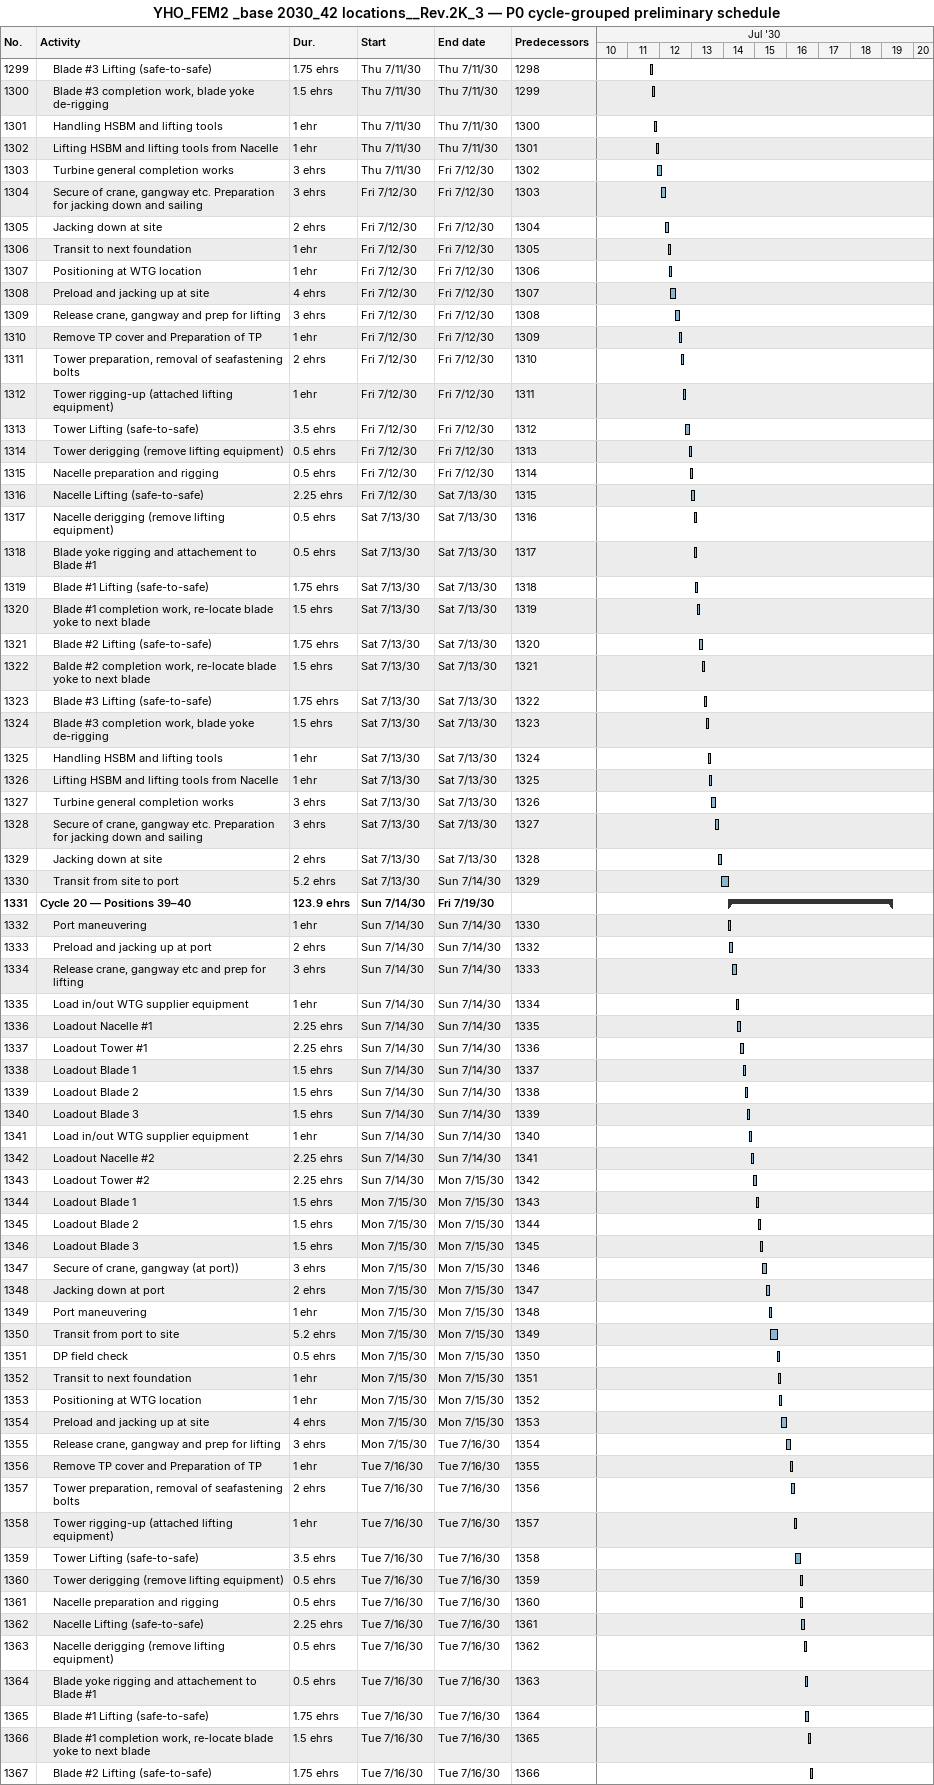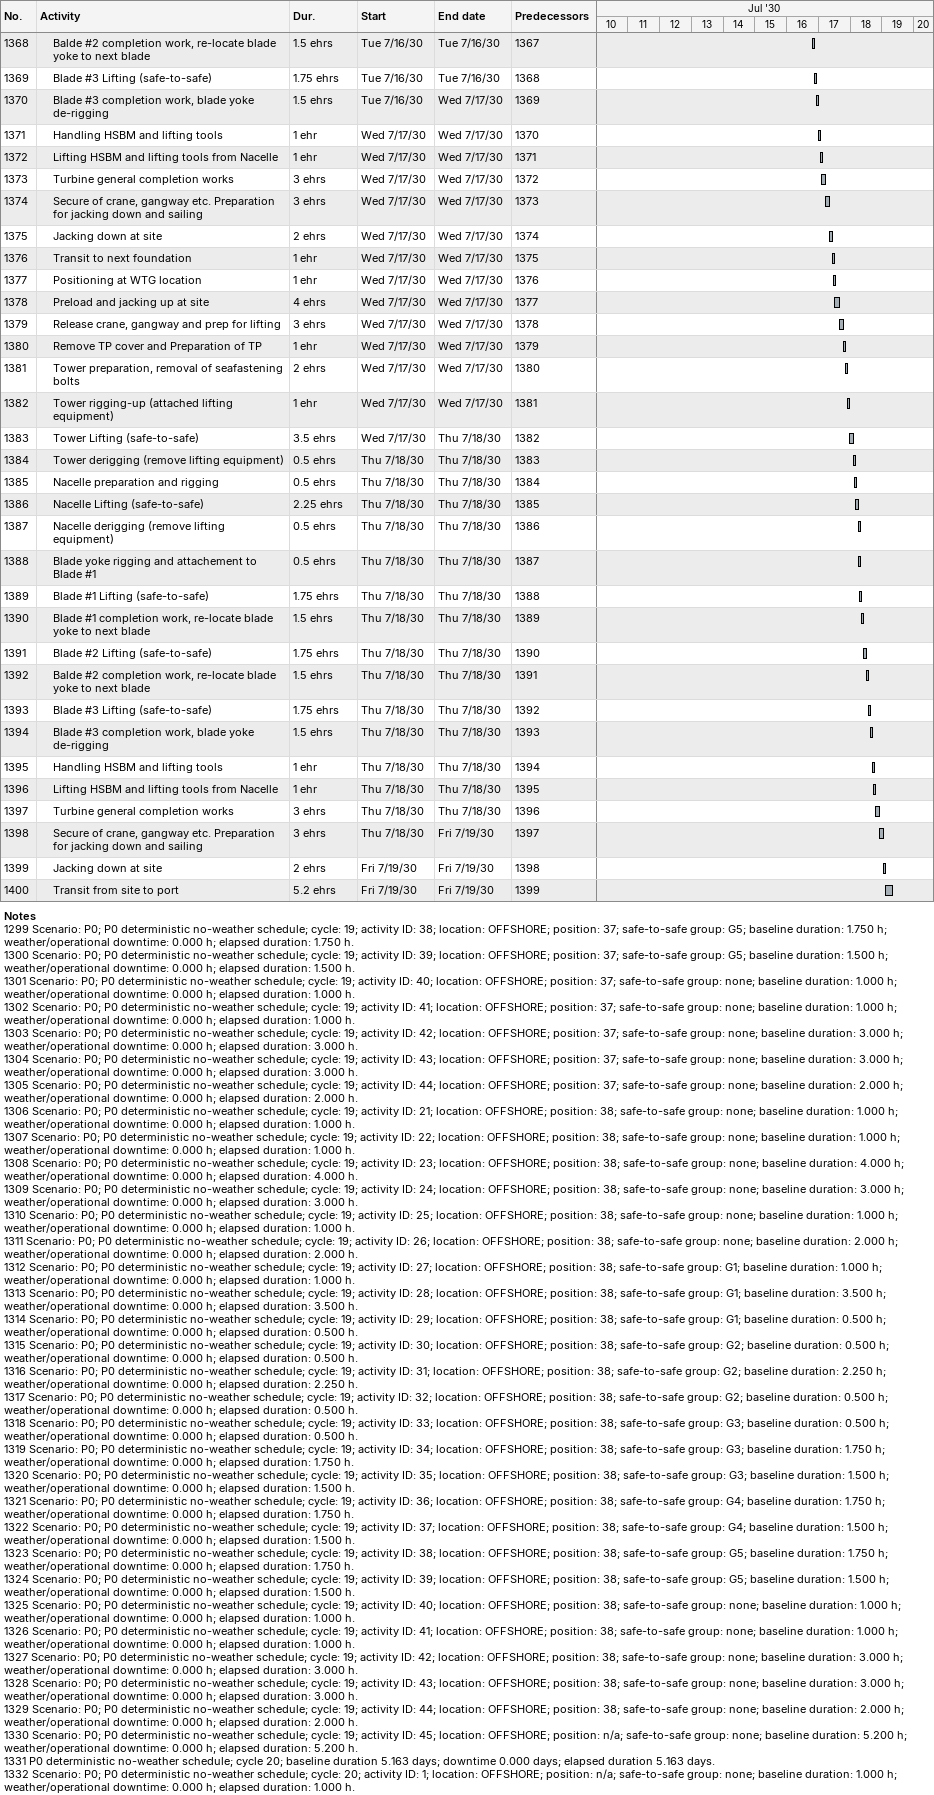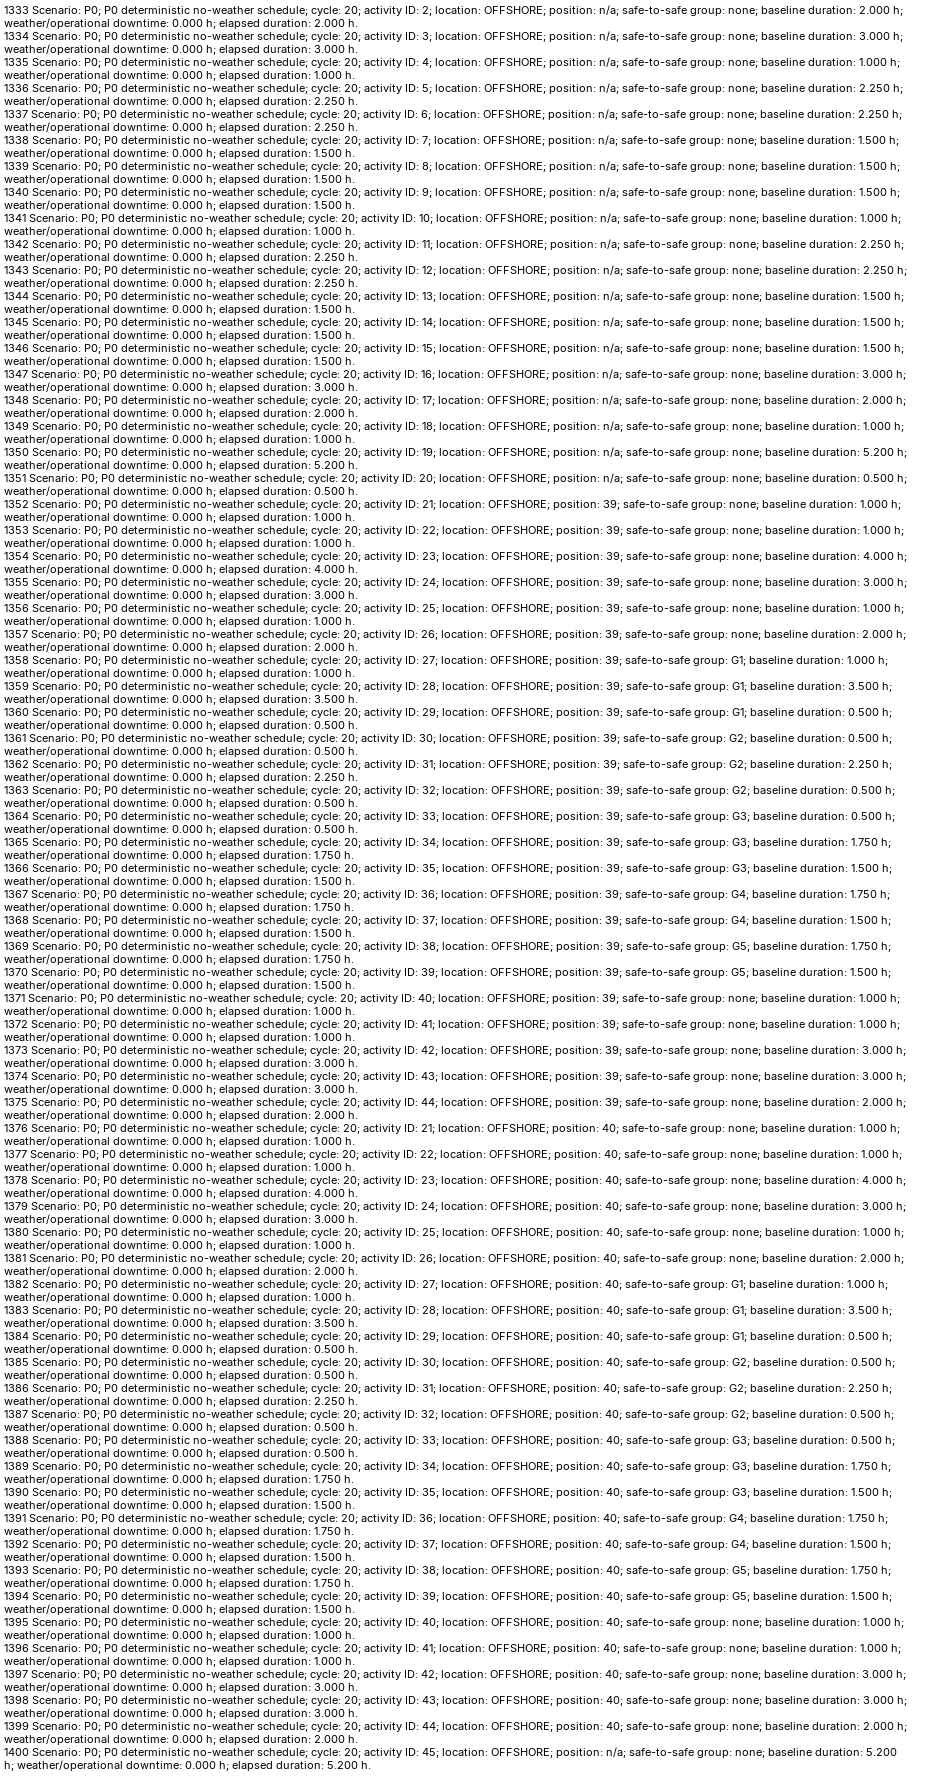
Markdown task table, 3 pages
YHO_FEM2 _base 2030_42 locations__Rev.2K_3 — P0 cycle-grouped preliminary schedule

| ID | Level | Task | Duration | Start | Finish | Predecessors |
|---|---|---|---|---|---|---|
| 1299 | 2 | Blade #3 Lifting (safe-to-safe) | 1.75eh | 2030-07-11 | 2030-07-11 | 1298 |
| 1300 | 2 | Blade #3 completion work, blade yoke de-rigging | 1.5eh | 2030-07-11 | 2030-07-11 | 1299 |
| 1301 | 2 | Handling HSBM and lifting tools | 1eh | 2030-07-11 | 2030-07-11 | 1300 |
| 1302 | 2 | Lifting HSBM and lifting tools from Nacelle | 1eh | 2030-07-11 | 2030-07-11 | 1301 |
| 1303 | 2 | Turbine general completion works | 3eh | 2030-07-11 | 2030-07-12 | 1302 |
| 1304 | 2 | Secure of crane, gangway etc. Preparation for jacking down and sailing | 3eh | 2030-07-12 | 2030-07-12 | 1303 |
| 1305 | 2 | Jacking down at site | 2eh | 2030-07-12 | 2030-07-12 | 1304 |
| 1306 | 2 | Transit to next foundation | 1eh | 2030-07-12 | 2030-07-12 | 1305 |
| 1307 | 2 | Positioning at WTG location | 1eh | 2030-07-12 | 2030-07-12 | 1306 |
| 1308 | 2 | Preload and jacking up at site | 4eh | 2030-07-12 | 2030-07-12 | 1307 |
| 1309 | 2 | Release crane, gangway and prep for lifting | 3eh | 2030-07-12 | 2030-07-12 | 1308 |
| 1310 | 2 | Remove TP cover and Preparation of TP | 1eh | 2030-07-12 | 2030-07-12 | 1309 |
| 1311 | 2 | Tower preparation, removal of seafastening bolts | 2eh | 2030-07-12 | 2030-07-12 | 1310 |
| 1312 | 2 | Tower rigging-up (attached lifting equipment) | 1eh | 2030-07-12 | 2030-07-12 | 1311 |
| 1313 | 2 | Tower Lifting (safe-to-safe) | 3.5eh | 2030-07-12 | 2030-07-12 | 1312 |
| 1314 | 2 | Tower derigging (remove lifting equipment) | 0.5eh | 2030-07-12 | 2030-07-12 | 1313 |
| 1315 | 2 | Nacelle preparation and rigging | 0.5eh | 2030-07-12 | 2030-07-12 | 1314 |
| 1316 | 2 | Nacelle Lifting (safe-to-safe) | 2.25eh | 2030-07-12 | 2030-07-13 | 1315 |
| 1317 | 2 | Nacelle derigging (remove lifting equipment) | 0.5eh | 2030-07-13 | 2030-07-13 | 1316 |
| 1318 | 2 | Blade yoke rigging and attachement to Blade #1 | 0.5eh | 2030-07-13 | 2030-07-13 | 1317 |
| 1319 | 2 | Blade #1 Lifting (safe-to-safe) | 1.75eh | 2030-07-13 | 2030-07-13 | 1318 |
| 1320 | 2 | Blade #1 completion work, re-locate blade yoke to next blade | 1.5eh | 2030-07-13 | 2030-07-13 | 1319 |
| 1321 | 2 | Blade #2 Lifting (safe-to-safe) | 1.75eh | 2030-07-13 | 2030-07-13 | 1320 |
| 1322 | 2 | Balde #2 completion work, re-locate blade yoke to next blade | 1.5eh | 2030-07-13 | 2030-07-13 | 1321 |
| 1323 | 2 | Blade #3 Lifting (safe-to-safe) | 1.75eh | 2030-07-13 | 2030-07-13 | 1322 |
| 1324 | 2 | Blade #3 completion work, blade yoke de-rigging | 1.5eh | 2030-07-13 | 2030-07-13 | 1323 |
| 1325 | 2 | Handling HSBM and lifting tools | 1eh | 2030-07-13 | 2030-07-13 | 1324 |
| 1326 | 2 | Lifting HSBM and lifting tools from Nacelle | 1eh | 2030-07-13 | 2030-07-13 | 1325 |
| 1327 | 2 | Turbine general completion works | 3eh | 2030-07-13 | 2030-07-13 | 1326 |
| 1328 | 2 | Secure of crane, gangway etc. Preparation for jacking down and sailing | 3eh | 2030-07-13 | 2030-07-13 | 1327 |
| 1329 | 2 | Jacking down at site | 2eh | 2030-07-13 | 2030-07-13 | 1328 |
| 1330 | 2 | Transit from site to port | 5.2eh | 2030-07-13 | 2030-07-14 | 1329 |
| 1331 | 1 | **Cycle 20 — Positions 39–40** | 123.9eh | 2030-07-14 | 2030-07-19 |  |
| 1332 | 2 | Port maneuvering | 1eh | 2030-07-14 | 2030-07-14 | 1330 |
| 1333 | 2 | Preload and jacking up at port | 2eh | 2030-07-14 | 2030-07-14 | 1332 |
| 1334 | 2 | Release crane, gangway etc and prep for lifting | 3eh | 2030-07-14 | 2030-07-14 | 1333 |
| 1335 | 2 | Load in/out WTG supplier equipment | 1eh | 2030-07-14 | 2030-07-14 | 1334 |
| 1336 | 2 | Loadout Nacelle #1 | 2.25eh | 2030-07-14 | 2030-07-14 | 1335 |
| 1337 | 2 | Loadout Tower #1 | 2.25eh | 2030-07-14 | 2030-07-14 | 1336 |
| 1338 | 2 | Loadout Blade 1 | 1.5eh | 2030-07-14 | 2030-07-14 | 1337 |
| 1339 | 2 | Loadout Blade 2 | 1.5eh | 2030-07-14 | 2030-07-14 | 1338 |
| 1340 | 2 | Loadout Blade 3 | 1.5eh | 2030-07-14 | 2030-07-14 | 1339 |
| 1341 | 2 | Load in/out WTG supplier equipment | 1eh | 2030-07-14 | 2030-07-14 | 1340 |
| 1342 | 2 | Loadout Nacelle #2 | 2.25eh | 2030-07-14 | 2030-07-14 | 1341 |
| 1343 | 2 | Loadout Tower #2 | 2.25eh | 2030-07-14 | 2030-07-15 | 1342 |
| 1344 | 2 | Loadout Blade 1 | 1.5eh | 2030-07-15 | 2030-07-15 | 1343 |
| 1345 | 2 | Loadout Blade 2 | 1.5eh | 2030-07-15 | 2030-07-15 | 1344 |
| 1346 | 2 | Loadout Blade 3 | 1.5eh | 2030-07-15 | 2030-07-15 | 1345 |
| 1347 | 2 | Secure of crane, gangway (at port)) | 3eh | 2030-07-15 | 2030-07-15 | 1346 |
| 1348 | 2 | Jacking down at port | 2eh | 2030-07-15 | 2030-07-15 | 1347 |
| 1349 | 2 | Port maneuvering | 1eh | 2030-07-15 | 2030-07-15 | 1348 |
| 1350 | 2 | Transit from port to site | 5.2eh | 2030-07-15 | 2030-07-15 | 1349 |
| 1351 | 2 | DP field check | 0.5eh | 2030-07-15 | 2030-07-15 | 1350 |
| 1352 | 2 | Transit to next foundation | 1eh | 2030-07-15 | 2030-07-15 | 1351 |
| 1353 | 2 | Positioning at WTG location | 1eh | 2030-07-15 | 2030-07-15 | 1352 |
| 1354 | 2 | Preload and jacking up at site | 4eh | 2030-07-15 | 2030-07-15 | 1353 |
| 1355 | 2 | Release crane, gangway and prep for lifting | 3eh | 2030-07-15 | 2030-07-16 | 1354 |
| 1356 | 2 | Remove TP cover and Preparation of TP | 1eh | 2030-07-16 | 2030-07-16 | 1355 |
| 1357 | 2 | Tower preparation, removal of seafastening bolts | 2eh | 2030-07-16 | 2030-07-16 | 1356 |
| 1358 | 2 | Tower rigging-up (attached lifting equipment) | 1eh | 2030-07-16 | 2030-07-16 | 1357 |
| 1359 | 2 | Tower Lifting (safe-to-safe) | 3.5eh | 2030-07-16 | 2030-07-16 | 1358 |
| 1360 | 2 | Tower derigging (remove lifting equipment) | 0.5eh | 2030-07-16 | 2030-07-16 | 1359 |
| 1361 | 2 | Nacelle preparation and rigging | 0.5eh | 2030-07-16 | 2030-07-16 | 1360 |
| 1362 | 2 | Nacelle Lifting (safe-to-safe) | 2.25eh | 2030-07-16 | 2030-07-16 | 1361 |
| 1363 | 2 | Nacelle derigging (remove lifting equipment) | 0.5eh | 2030-07-16 | 2030-07-16 | 1362 |
| 1364 | 2 | Blade yoke rigging and attachement to Blade #1 | 0.5eh | 2030-07-16 | 2030-07-16 | 1363 |
| 1365 | 2 | Blade #1 Lifting (safe-to-safe) | 1.75eh | 2030-07-16 | 2030-07-16 | 1364 |
| 1366 | 2 | Blade #1 completion work, re-locate blade yoke to next blade | 1.5eh | 2030-07-16 | 2030-07-16 | 1365 |
| 1367 | 2 | Blade #2 Lifting (safe-to-safe) | 1.75eh | 2030-07-16 | 2030-07-16 | 1366 |
| 1368 | 2 | Balde #2 completion work, re-locate blade yoke to next blade | 1.5eh | 2030-07-16 | 2030-07-16 | 1367 |
| 1369 | 2 | Blade #3 Lifting (safe-to-safe) | 1.75eh | 2030-07-16 | 2030-07-16 | 1368 |
| 1370 | 2 | Blade #3 completion work, blade yoke de-rigging | 1.5eh | 2030-07-16 | 2030-07-17 | 1369 |
| 1371 | 2 | Handling HSBM and lifting tools | 1eh | 2030-07-17 | 2030-07-17 | 1370 |
| 1372 | 2 | Lifting HSBM and lifting tools from Nacelle | 1eh | 2030-07-17 | 2030-07-17 | 1371 |
| 1373 | 2 | Turbine general completion works | 3eh | 2030-07-17 | 2030-07-17 | 1372 |
| 1374 | 2 | Secure of crane, gangway etc. Preparation for jacking down and sailing | 3eh | 2030-07-17 | 2030-07-17 | 1373 |
| 1375 | 2 | Jacking down at site | 2eh | 2030-07-17 | 2030-07-17 | 1374 |
| 1376 | 2 | Transit to next foundation | 1eh | 2030-07-17 | 2030-07-17 | 1375 |
| 1377 | 2 | Positioning at WTG location | 1eh | 2030-07-17 | 2030-07-17 | 1376 |
| 1378 | 2 | Preload and jacking up at site | 4eh | 2030-07-17 | 2030-07-17 | 1377 |
| 1379 | 2 | Release crane, gangway and prep for lifting | 3eh | 2030-07-17 | 2030-07-17 | 1378 |
| 1380 | 2 | Remove TP cover and Preparation of TP | 1eh | 2030-07-17 | 2030-07-17 | 1379 |
| 1381 | 2 | Tower preparation, removal of seafastening bolts | 2eh | 2030-07-17 | 2030-07-17 | 1380 |
| 1382 | 2 | Tower rigging-up (attached lifting equipment) | 1eh | 2030-07-17 | 2030-07-17 | 1381 |
| 1383 | 2 | Tower Lifting (safe-to-safe) | 3.5eh | 2030-07-17 | 2030-07-18 | 1382 |
| 1384 | 2 | Tower derigging (remove lifting equipment) | 0.5eh | 2030-07-18 | 2030-07-18 | 1383 |
| 1385 | 2 | Nacelle preparation and rigging | 0.5eh | 2030-07-18 | 2030-07-18 | 1384 |
| 1386 | 2 | Nacelle Lifting (safe-to-safe) | 2.25eh | 2030-07-18 | 2030-07-18 | 1385 |
| 1387 | 2 | Nacelle derigging (remove lifting equipment) | 0.5eh | 2030-07-18 | 2030-07-18 | 1386 |
| 1388 | 2 | Blade yoke rigging and attachement to Blade #1 | 0.5eh | 2030-07-18 | 2030-07-18 | 1387 |
| 1389 | 2 | Blade #1 Lifting (safe-to-safe) | 1.75eh | 2030-07-18 | 2030-07-18 | 1388 |
| 1390 | 2 | Blade #1 completion work, re-locate blade yoke to next blade | 1.5eh | 2030-07-18 | 2030-07-18 | 1389 |
| 1391 | 2 | Blade #2 Lifting (safe-to-safe) | 1.75eh | 2030-07-18 | 2030-07-18 | 1390 |
| 1392 | 2 | Balde #2 completion work, re-locate blade yoke to next blade | 1.5eh | 2030-07-18 | 2030-07-18 | 1391 |
| 1393 | 2 | Blade #3 Lifting (safe-to-safe) | 1.75eh | 2030-07-18 | 2030-07-18 | 1392 |
| 1394 | 2 | Blade #3 completion work, blade yoke de-rigging | 1.5eh | 2030-07-18 | 2030-07-18 | 1393 |
| 1395 | 2 | Handling HSBM and lifting tools | 1eh | 2030-07-18 | 2030-07-18 | 1394 |
| 1396 | 2 | Lifting HSBM and lifting tools from Nacelle | 1eh | 2030-07-18 | 2030-07-18 | 1395 |
| 1397 | 2 | Turbine general completion works | 3eh | 2030-07-18 | 2030-07-18 | 1396 |
| 1398 | 2 | Secure of crane, gangway etc. Preparation for jacking down and sailing | 3eh | 2030-07-18 | 2030-07-19 | 1397 |
| 1399 | 2 | Jacking down at site | 2eh | 2030-07-19 | 2030-07-19 | 1398 |
| 1400 | 2 | Transit from site to port | 5.2eh | 2030-07-19 | 2030-07-19 | 1399 |

Notes
- 1299: Scenario: P0; P0 deterministic no-weather schedule; cycle: 19; activity ID: 38; location: OFFSHORE; position: 37; safe-to-safe group: G5; baseline duration: 1.750 h; weather/operational downtime: 0.000 h; elapsed duration: 1.750 h.
- 1300: Scenario: P0; P0 deterministic no-weather schedule; cycle: 19; activity ID: 39; location: OFFSHORE; position: 37; safe-to-safe group: G5; baseline duration: 1.500 h; weather/operational downtime: 0.000 h; elapsed duration: 1.500 h.
- 1301: Scenario: P0; P0 deterministic no-weather schedule; cycle: 19; activity ID: 40; location: OFFSHORE; position: 37; safe-to-safe group: none; baseline duration: 1.000 h; weather/operational downtime: 0.000 h; elapsed duration: 1.000 h.
- 1302: Scenario: P0; P0 deterministic no-weather schedule; cycle: 19; activity ID: 41; location: OFFSHORE; position: 37; safe-to-safe group: none; baseline duration: 1.000 h; weather/operational downtime: 0.000 h; elapsed duration: 1.000 h.
- 1303: Scenario: P0; P0 deterministic no-weather schedule; cycle: 19; activity ID: 42; location: OFFSHORE; position: 37; safe-to-safe group: none; baseline duration: 3.000 h; weather/operational downtime: 0.000 h; elapsed duration: 3.000 h.
- 1304: Scenario: P0; P0 deterministic no-weather schedule; cycle: 19; activity ID: 43; location: OFFSHORE; position: 37; safe-to-safe group: none; baseline duration: 3.000 h; weather/operational downtime: 0.000 h; elapsed duration: 3.000 h.
- 1305: Scenario: P0; P0 deterministic no-weather schedule; cycle: 19; activity ID: 44; location: OFFSHORE; position: 37; safe-to-safe group: none; baseline duration: 2.000 h; weather/operational downtime: 0.000 h; elapsed duration: 2.000 h.
- 1306: Scenario: P0; P0 deterministic no-weather schedule; cycle: 19; activity ID: 21; location: OFFSHORE; position: 38; safe-to-safe group: none; baseline duration: 1.000 h; weather/operational downtime: 0.000 h; elapsed duration: 1.000 h.
- 1307: Scenario: P0; P0 deterministic no-weather schedule; cycle: 19; activity ID: 22; location: OFFSHORE; position: 38; safe-to-safe group: none; baseline duration: 1.000 h; weather/operational downtime: 0.000 h; elapsed duration: 1.000 h.
- 1308: Scenario: P0; P0 deterministic no-weather schedule; cycle: 19; activity ID: 23; location: OFFSHORE; position: 38; safe-to-safe group: none; baseline duration: 4.000 h; weather/operational downtime: 0.000 h; elapsed duration: 4.000 h.
- 1309: Scenario: P0; P0 deterministic no-weather schedule; cycle: 19; activity ID: 24; location: OFFSHORE; position: 38; safe-to-safe group: none; baseline duration: 3.000 h; weather/operational downtime: 0.000 h; elapsed duration: 3.000 h.
- 1310: Scenario: P0; P0 deterministic no-weather schedule; cycle: 19; activity ID: 25; location: OFFSHORE; position: 38; safe-to-safe group: none; baseline duration: 1.000 h; weather/operational downtime: 0.000 h; elapsed duration: 1.000 h.
- 1311: Scenario: P0; P0 deterministic no-weather schedule; cycle: 19; activity ID: 26; location: OFFSHORE; position: 38; safe-to-safe group: none; baseline duration: 2.000 h; weather/operational downtime: 0.000 h; elapsed duration: 2.000 h.
- 1312: Scenario: P0; P0 deterministic no-weather schedule; cycle: 19; activity ID: 27; location: OFFSHORE; position: 38; safe-to-safe group: G1; baseline duration: 1.000 h; weather/operational downtime: 0.000 h; elapsed duration: 1.000 h.
- 1313: Scenario: P0; P0 deterministic no-weather schedule; cycle: 19; activity ID: 28; location: OFFSHORE; position: 38; safe-to-safe group: G1; baseline duration: 3.500 h; weather/operational downtime: 0.000 h; elapsed duration: 3.500 h.
- 1314: Scenario: P0; P0 deterministic no-weather schedule; cycle: 19; activity ID: 29; location: OFFSHORE; position: 38; safe-to-safe group: G1; baseline duration: 0.500 h; weather/operational downtime: 0.000 h; elapsed duration: 0.500 h.
- 1315: Scenario: P0; P0 deterministic no-weather schedule; cycle: 19; activity ID: 30; location: OFFSHORE; position: 38; safe-to-safe group: G2; baseline duration: 0.500 h; weather/operational downtime: 0.000 h; elapsed duration: 0.500 h.
- 1316: Scenario: P0; P0 deterministic no-weather schedule; cycle: 19; activity ID: 31; location: OFFSHORE; position: 38; safe-to-safe group: G2; baseline duration: 2.250 h; weather/operational downtime: 0.000 h; elapsed duration: 2.250 h.
- 1317: Scenario: P0; P0 deterministic no-weather schedule; cycle: 19; activity ID: 32; location: OFFSHORE; position: 38; safe-to-safe group: G2; baseline duration: 0.500 h; weather/operational downtime: 0.000 h; elapsed duration: 0.500 h.
- 1318: Scenario: P0; P0 deterministic no-weather schedule; cycle: 19; activity ID: 33; location: OFFSHORE; position: 38; safe-to-safe group: G3; baseline duration: 0.500 h; weather/operational downtime: 0.000 h; elapsed duration: 0.500 h.
- 1319: Scenario: P0; P0 deterministic no-weather schedule; cycle: 19; activity ID: 34; location: OFFSHORE; position: 38; safe-to-safe group: G3; baseline duration: 1.750 h; weather/operational downtime: 0.000 h; elapsed duration: 1.750 h.
- 1320: Scenario: P0; P0 deterministic no-weather schedule; cycle: 19; activity ID: 35; location: OFFSHORE; position: 38; safe-to-safe group: G3; baseline duration: 1.500 h; weather/operational downtime: 0.000 h; elapsed duration: 1.500 h.
- 1321: Scenario: P0; P0 deterministic no-weather schedule; cycle: 19; activity ID: 36; location: OFFSHORE; position: 38; safe-to-safe group: G4; baseline duration: 1.750 h; weather/operational downtime: 0.000 h; elapsed duration: 1.750 h.
- 1322: Scenario: P0; P0 deterministic no-weather schedule; cycle: 19; activity ID: 37; location: OFFSHORE; position: 38; safe-to-safe group: G4; baseline duration: 1.500 h; weather/operational downtime: 0.000 h; elapsed duration: 1.500 h.
- 1323: Scenario: P0; P0 deterministic no-weather schedule; cycle: 19; activity ID: 38; location: OFFSHORE; position: 38; safe-to-safe group: G5; baseline duration: 1.750 h; weather/operational downtime: 0.000 h; elapsed duration: 1.750 h.
- 1324: Scenario: P0; P0 deterministic no-weather schedule; cycle: 19; activity ID: 39; location: OFFSHORE; position: 38; safe-to-safe group: G5; baseline duration: 1.500 h; weather/operational downtime: 0.000 h; elapsed duration: 1.500 h.
- 1325: Scenario: P0; P0 deterministic no-weather schedule; cycle: 19; activity ID: 40; location: OFFSHORE; position: 38; safe-to-safe group: none; baseline duration: 1.000 h; weather/operational downtime: 0.000 h; elapsed duration: 1.000 h.
- 1326: Scenario: P0; P0 deterministic no-weather schedule; cycle: 19; activity ID: 41; location: OFFSHORE; position: 38; safe-to-safe group: none; baseline duration: 1.000 h; weather/operational downtime: 0.000 h; elapsed duration: 1.000 h.
- 1327: Scenario: P0; P0 deterministic no-weather schedule; cycle: 19; activity ID: 42; location: OFFSHORE; position: 38; safe-to-safe group: none; baseline duration: 3.000 h; weather/operational downtime: 0.000 h; elapsed duration: 3.000 h.
- 1328: Scenario: P0; P0 deterministic no-weather schedule; cycle: 19; activity ID: 43; location: OFFSHORE; position: 38; safe-to-safe group: none; baseline duration: 3.000 h; weather/operational downtime: 0.000 h; elapsed duration: 3.000 h.
- 1329: Scenario: P0; P0 deterministic no-weather schedule; cycle: 19; activity ID: 44; location: OFFSHORE; position: 38; safe-to-safe group: none; baseline duration: 2.000 h; weather/operational downtime: 0.000 h; elapsed duration: 2.000 h.
- 1330: Scenario: P0; P0 deterministic no-weather schedule; cycle: 19; activity ID: 45; location: OFFSHORE; position: n/a; safe-to-safe group: none; baseline duration: 5.200 h; weather/operational downtime: 0.000 h; elapsed duration: 5.200 h.
- 1331: P0 deterministic no-weather schedule; cycle 20; baseline duration 5.163 days; downtime 0.000 days; elapsed duration 5.163 days.
- 1332: Scenario: P0; P0 deterministic no-weather schedule; cycle: 20; activity ID: 1; location: OFFSHORE; position: n/a; safe-to-safe group: none; baseline duration: 1.000 h; weather/operational downtime: 0.000 h; elapsed duration: 1.000 h.
- 1333: Scenario: P0; P0 deterministic no-weather schedule; cycle: 20; activity ID: 2; location: OFFSHORE; position: n/a; safe-to-safe group: none; baseline duration: 2.000 h; weather/operational downtime: 0.000 h; elapsed duration: 2.000 h.
- 1334: Scenario: P0; P0 deterministic no-weather schedule; cycle: 20; activity ID: 3; location: OFFSHORE; position: n/a; safe-to-safe group: none; baseline duration: 3.000 h; weather/operational downtime: 0.000 h; elapsed duration: 3.000 h.
- 1335: Scenario: P0; P0 deterministic no-weather schedule; cycle: 20; activity ID: 4; location: OFFSHORE; position: n/a; safe-to-safe group: none; baseline duration: 1.000 h; weather/operational downtime: 0.000 h; elapsed duration: 1.000 h.
- 1336: Scenario: P0; P0 deterministic no-weather schedule; cycle: 20; activity ID: 5; location: OFFSHORE; position: n/a; safe-to-safe group: none; baseline duration: 2.250 h; weather/operational downtime: 0.000 h; elapsed duration: 2.250 h.
- 1337: Scenario: P0; P0 deterministic no-weather schedule; cycle: 20; activity ID: 6; location: OFFSHORE; position: n/a; safe-to-safe group: none; baseline duration: 2.250 h; weather/operational downtime: 0.000 h; elapsed duration: 2.250 h.
- 1338: Scenario: P0; P0 deterministic no-weather schedule; cycle: 20; activity ID: 7; location: OFFSHORE; position: n/a; safe-to-safe group: none; baseline duration: 1.500 h; weather/operational downtime: 0.000 h; elapsed duration: 1.500 h.
- 1339: Scenario: P0; P0 deterministic no-weather schedule; cycle: 20; activity ID: 8; location: OFFSHORE; position: n/a; safe-to-safe group: none; baseline duration: 1.500 h; weather/operational downtime: 0.000 h; elapsed duration: 1.500 h.
- 1340: Scenario: P0; P0 deterministic no-weather schedule; cycle: 20; activity ID: 9; location: OFFSHORE; position: n/a; safe-to-safe group: none; baseline duration: 1.500 h; weather/operational downtime: 0.000 h; elapsed duration: 1.500 h.
- 1341: Scenario: P0; P0 deterministic no-weather schedule; cycle: 20; activity ID: 10; location: OFFSHORE; position: n/a; safe-to-safe group: none; baseline duration: 1.000 h; weather/operational downtime: 0.000 h; elapsed duration: 1.000 h.
- 1342: Scenario: P0; P0 deterministic no-weather schedule; cycle: 20; activity ID: 11; location: OFFSHORE; position: n/a; safe-to-safe group: none; baseline duration: 2.250 h; weather/operational downtime: 0.000 h; elapsed duration: 2.250 h.
- 1343: Scenario: P0; P0 deterministic no-weather schedule; cycle: 20; activity ID: 12; location: OFFSHORE; position: n/a; safe-to-safe group: none; baseline duration: 2.250 h; weather/operational downtime: 0.000 h; elapsed duration: 2.250 h.
- 1344: Scenario: P0; P0 deterministic no-weather schedule; cycle: 20; activity ID: 13; location: OFFSHORE; position: n/a; safe-to-safe group: none; baseline duration: 1.500 h; weather/operational downtime: 0.000 h; elapsed duration: 1.500 h.
- 1345: Scenario: P0; P0 deterministic no-weather schedule; cycle: 20; activity ID: 14; location: OFFSHORE; position: n/a; safe-to-safe group: none; baseline duration: 1.500 h; weather/operational downtime: 0.000 h; elapsed duration: 1.500 h.
- 1346: Scenario: P0; P0 deterministic no-weather schedule; cycle: 20; activity ID: 15; location: OFFSHORE; position: n/a; safe-to-safe group: none; baseline duration: 1.500 h; weather/operational downtime: 0.000 h; elapsed duration: 1.500 h.
- 1347: Scenario: P0; P0 deterministic no-weather schedule; cycle: 20; activity ID: 16; location: OFFSHORE; position: n/a; safe-to-safe group: none; baseline duration: 3.000 h; weather/operational downtime: 0.000 h; elapsed duration: 3.000 h.
- 1348: Scenario: P0; P0 deterministic no-weather schedule; cycle: 20; activity ID: 17; location: OFFSHORE; position: n/a; safe-to-safe group: none; baseline duration: 2.000 h; weather/operational downtime: 0.000 h; elapsed duration: 2.000 h.
- 1349: Scenario: P0; P0 deterministic no-weather schedule; cycle: 20; activity ID: 18; location: OFFSHORE; position: n/a; safe-to-safe group: none; baseline duration: 1.000 h; weather/operational downtime: 0.000 h; elapsed duration: 1.000 h.
- 1350: Scenario: P0; P0 deterministic no-weather schedule; cycle: 20; activity ID: 19; location: OFFSHORE; position: n/a; safe-to-safe group: none; baseline duration: 5.200 h; weather/operational downtime: 0.000 h; elapsed duration: 5.200 h.
- 1351: Scenario: P0; P0 deterministic no-weather schedule; cycle: 20; activity ID: 20; location: OFFSHORE; position: n/a; safe-to-safe group: none; baseline duration: 0.500 h; weather/operational downtime: 0.000 h; elapsed duration: 0.500 h.
- 1352: Scenario: P0; P0 deterministic no-weather schedule; cycle: 20; activity ID: 21; location: OFFSHORE; position: 39; safe-to-safe group: none; baseline duration: 1.000 h; weather/operational downtime: 0.000 h; elapsed duration: 1.000 h.
- 1353: Scenario: P0; P0 deterministic no-weather schedule; cycle: 20; activity ID: 22; location: OFFSHORE; position: 39; safe-to-safe group: none; baseline duration: 1.000 h; weather/operational downtime: 0.000 h; elapsed duration: 1.000 h.
- 1354: Scenario: P0; P0 deterministic no-weather schedule; cycle: 20; activity ID: 23; location: OFFSHORE; position: 39; safe-to-safe group: none; baseline duration: 4.000 h; weather/operational downtime: 0.000 h; elapsed duration: 4.000 h.
- 1355: Scenario: P0; P0 deterministic no-weather schedule; cycle: 20; activity ID: 24; location: OFFSHORE; position: 39; safe-to-safe group: none; baseline duration: 3.000 h; weather/operational downtime: 0.000 h; elapsed duration: 3.000 h.
- 1356: Scenario: P0; P0 deterministic no-weather schedule; cycle: 20; activity ID: 25; location: OFFSHORE; position: 39; safe-to-safe group: none; baseline duration: 1.000 h; weather/operational downtime: 0.000 h; elapsed duration: 1.000 h.
- 1357: Scenario: P0; P0 deterministic no-weather schedule; cycle: 20; activity ID: 26; location: OFFSHORE; position: 39; safe-to-safe group: none; baseline duration: 2.000 h; weather/operational downtime: 0.000 h; elapsed duration: 2.000 h.
- 1358: Scenario: P0; P0 deterministic no-weather schedule; cycle: 20; activity ID: 27; location: OFFSHORE; position: 39; safe-to-safe group: G1; baseline duration: 1.000 h; weather/operational downtime: 0.000 h; elapsed duration: 1.000 h.
- 1359: Scenario: P0; P0 deterministic no-weather schedule; cycle: 20; activity ID: 28; location: OFFSHORE; position: 39; safe-to-safe group: G1; baseline duration: 3.500 h; weather/operational downtime: 0.000 h; elapsed duration: 3.500 h.
- 1360: Scenario: P0; P0 deterministic no-weather schedule; cycle: 20; activity ID: 29; location: OFFSHORE; position: 39; safe-to-safe group: G1; baseline duration: 0.500 h; weather/operational downtime: 0.000 h; elapsed duration: 0.500 h.
- 1361: Scenario: P0; P0 deterministic no-weather schedule; cycle: 20; activity ID: 30; location: OFFSHORE; position: 39; safe-to-safe group: G2; baseline duration: 0.500 h; weather/operational downtime: 0.000 h; elapsed duration: 0.500 h.
- 1362: Scenario: P0; P0 deterministic no-weather schedule; cycle: 20; activity ID: 31; location: OFFSHORE; position: 39; safe-to-safe group: G2; baseline duration: 2.250 h; weather/operational downtime: 0.000 h; elapsed duration: 2.250 h.
- 1363: Scenario: P0; P0 deterministic no-weather schedule; cycle: 20; activity ID: 32; location: OFFSHORE; position: 39; safe-to-safe group: G2; baseline duration: 0.500 h; weather/operational downtime: 0.000 h; elapsed duration: 0.500 h.
- 1364: Scenario: P0; P0 deterministic no-weather schedule; cycle: 20; activity ID: 33; location: OFFSHORE; position: 39; safe-to-safe group: G3; baseline duration: 0.500 h; weather/operational downtime: 0.000 h; elapsed duration: 0.500 h.
- 1365: Scenario: P0; P0 deterministic no-weather schedule; cycle: 20; activity ID: 34; location: OFFSHORE; position: 39; safe-to-safe group: G3; baseline duration: 1.750 h; weather/operational downtime: 0.000 h; elapsed duration: 1.750 h.
- 1366: Scenario: P0; P0 deterministic no-weather schedule; cycle: 20; activity ID: 35; location: OFFSHORE; position: 39; safe-to-safe group: G3; baseline duration: 1.500 h; weather/operational downtime: 0.000 h; elapsed duration: 1.500 h.
- 1367: Scenario: P0; P0 deterministic no-weather schedule; cycle: 20; activity ID: 36; location: OFFSHORE; position: 39; safe-to-safe group: G4; baseline duration: 1.750 h; weather/operational downtime: 0.000 h; elapsed duration: 1.750 h.
- 1368: Scenario: P0; P0 deterministic no-weather schedule; cycle: 20; activity ID: 37; location: OFFSHORE; position: 39; safe-to-safe group: G4; baseline duration: 1.500 h; weather/operational downtime: 0.000 h; elapsed duration: 1.500 h.
- 1369: Scenario: P0; P0 deterministic no-weather schedule; cycle: 20; activity ID: 38; location: OFFSHORE; position: 39; safe-to-safe group: G5; baseline duration: 1.750 h; weather/operational downtime: 0.000 h; elapsed duration: 1.750 h.
- 1370: Scenario: P0; P0 deterministic no-weather schedule; cycle: 20; activity ID: 39; location: OFFSHORE; position: 39; safe-to-safe group: G5; baseline duration: 1.500 h; weather/operational downtime: 0.000 h; elapsed duration: 1.500 h.
- 1371: Scenario: P0; P0 deterministic no-weather schedule; cycle: 20; activity ID: 40; location: OFFSHORE; position: 39; safe-to-safe group: none; baseline duration: 1.000 h; weather/operational downtime: 0.000 h; elapsed duration: 1.000 h.
- 1372: Scenario: P0; P0 deterministic no-weather schedule; cycle: 20; activity ID: 41; location: OFFSHORE; position: 39; safe-to-safe group: none; baseline duration: 1.000 h; weather/operational downtime: 0.000 h; elapsed duration: 1.000 h.
- 1373: Scenario: P0; P0 deterministic no-weather schedule; cycle: 20; activity ID: 42; location: OFFSHORE; position: 39; safe-to-safe group: none; baseline duration: 3.000 h; weather/operational downtime: 0.000 h; elapsed duration: 3.000 h.
- 1374: Scenario: P0; P0 deterministic no-weather schedule; cycle: 20; activity ID: 43; location: OFFSHORE; position: 39; safe-to-safe group: none; baseline duration: 3.000 h; weather/operational downtime: 0.000 h; elapsed duration: 3.000 h.
- 1375: Scenario: P0; P0 deterministic no-weather schedule; cycle: 20; activity ID: 44; location: OFFSHORE; position: 39; safe-to-safe group: none; baseline duration: 2.000 h; weather/operational downtime: 0.000 h; elapsed duration: 2.000 h.
- 1376: Scenario: P0; P0 deterministic no-weather schedule; cycle: 20; activity ID: 21; location: OFFSHORE; position: 40; safe-to-safe group: none; baseline duration: 1.000 h; weather/operational downtime: 0.000 h; elapsed duration: 1.000 h.
- 1377: Scenario: P0; P0 deterministic no-weather schedule; cycle: 20; activity ID: 22; location: OFFSHORE; position: 40; safe-to-safe group: none; baseline duration: 1.000 h; weather/operational downtime: 0.000 h; elapsed duration: 1.000 h.
- 1378: Scenario: P0; P0 deterministic no-weather schedule; cycle: 20; activity ID: 23; location: OFFSHORE; position: 40; safe-to-safe group: none; baseline duration: 4.000 h; weather/operational downtime: 0.000 h; elapsed duration: 4.000 h.
- 1379: Scenario: P0; P0 deterministic no-weather schedule; cycle: 20; activity ID: 24; location: OFFSHORE; position: 40; safe-to-safe group: none; baseline duration: 3.000 h; weather/operational downtime: 0.000 h; elapsed duration: 3.000 h.
- 1380: Scenario: P0; P0 deterministic no-weather schedule; cycle: 20; activity ID: 25; location: OFFSHORE; position: 40; safe-to-safe group: none; baseline duration: 1.000 h; weather/operational downtime: 0.000 h; elapsed duration: 1.000 h.
- 1381: Scenario: P0; P0 deterministic no-weather schedule; cycle: 20; activity ID: 26; location: OFFSHORE; position: 40; safe-to-safe group: none; baseline duration: 2.000 h; weather/operational downtime: 0.000 h; elapsed duration: 2.000 h.
- 1382: Scenario: P0; P0 deterministic no-weather schedule; cycle: 20; activity ID: 27; location: OFFSHORE; position: 40; safe-to-safe group: G1; baseline duration: 1.000 h; weather/operational downtime: 0.000 h; elapsed duration: 1.000 h.
- 1383: Scenario: P0; P0 deterministic no-weather schedule; cycle: 20; activity ID: 28; location: OFFSHORE; position: 40; safe-to-safe group: G1; baseline duration: 3.500 h; weather/operational downtime: 0.000 h; elapsed duration: 3.500 h.
- 1384: Scenario: P0; P0 deterministic no-weather schedule; cycle: 20; activity ID: 29; location: OFFSHORE; position: 40; safe-to-safe group: G1; baseline duration: 0.500 h; weather/operational downtime: 0.000 h; elapsed duration: 0.500 h.
- 1385: Scenario: P0; P0 deterministic no-weather schedule; cycle: 20; activity ID: 30; location: OFFSHORE; position: 40; safe-to-safe group: G2; baseline duration: 0.500 h; weather/operational downtime: 0.000 h; elapsed duration: 0.500 h.
- 1386: Scenario: P0; P0 deterministic no-weather schedule; cycle: 20; activity ID: 31; location: OFFSHORE; position: 40; safe-to-safe group: G2; baseline duration: 2.250 h; weather/operational downtime: 0.000 h; elapsed duration: 2.250 h.
- 1387: Scenario: P0; P0 deterministic no-weather schedule; cycle: 20; activity ID: 32; location: OFFSHORE; position: 40; safe-to-safe group: G2; baseline duration: 0.500 h; weather/operational downtime: 0.000 h; elapsed duration: 0.500 h.
- 1388: Scenario: P0; P0 deterministic no-weather schedule; cycle: 20; activity ID: 33; location: OFFSHORE; position: 40; safe-to-safe group: G3; baseline duration: 0.500 h; weather/operational downtime: 0.000 h; elapsed duration: 0.500 h.
- 1389: Scenario: P0; P0 deterministic no-weather schedule; cycle: 20; activity ID: 34; location: OFFSHORE; position: 40; safe-to-safe group: G3; baseline duration: 1.750 h; weather/operational downtime: 0.000 h; elapsed duration: 1.750 h.
- 1390: Scenario: P0; P0 deterministic no-weather schedule; cycle: 20; activity ID: 35; location: OFFSHORE; position: 40; safe-to-safe group: G3; baseline duration: 1.500 h; weather/operational downtime: 0.000 h; elapsed duration: 1.500 h.
- 1391: Scenario: P0; P0 deterministic no-weather schedule; cycle: 20; activity ID: 36; location: OFFSHORE; position: 40; safe-to-safe group: G4; baseline duration: 1.750 h; weather/operational downtime: 0.000 h; elapsed duration: 1.750 h.
- 1392: Scenario: P0; P0 deterministic no-weather schedule; cycle: 20; activity ID: 37; location: OFFSHORE; position: 40; safe-to-safe group: G4; baseline duration: 1.500 h; weather/operational downtime: 0.000 h; elapsed duration: 1.500 h.
- 1393: Scenario: P0; P0 deterministic no-weather schedule; cycle: 20; activity ID: 38; location: OFFSHORE; position: 40; safe-to-safe group: G5; baseline duration: 1.750 h; weather/operational downtime: 0.000 h; elapsed duration: 1.750 h.
- 1394: Scenario: P0; P0 deterministic no-weather schedule; cycle: 20; activity ID: 39; location: OFFSHORE; position: 40; safe-to-safe group: G5; baseline duration: 1.500 h; weather/operational downtime: 0.000 h; elapsed duration: 1.500 h.
- 1395: Scenario: P0; P0 deterministic no-weather schedule; cycle: 20; activity ID: 40; location: OFFSHORE; position: 40; safe-to-safe group: none; baseline duration: 1.000 h; weather/operational downtime: 0.000 h; elapsed duration: 1.000 h.
- 1396: Scenario: P0; P0 deterministic no-weather schedule; cycle: 20; activity ID: 41; location: OFFSHORE; position: 40; safe-to-safe group: none; baseline duration: 1.000 h; weather/operational downtime: 0.000 h; elapsed duration: 1.000 h.
- 1397: Scenario: P0; P0 deterministic no-weather schedule; cycle: 20; activity ID: 42; location: OFFSHORE; position: 40; safe-to-safe group: none; baseline duration: 3.000 h; weather/operational downtime: 0.000 h; elapsed duration: 3.000 h.
- 1398: Scenario: P0; P0 deterministic no-weather schedule; cycle: 20; activity ID: 43; location: OFFSHORE; position: 40; safe-to-safe group: none; baseline duration: 3.000 h; weather/operational downtime: 0.000 h; elapsed duration: 3.000 h.
- 1399: Scenario: P0; P0 deterministic no-weather schedule; cycle: 20; activity ID: 44; location: OFFSHORE; position: 40; safe-to-safe group: none; baseline duration: 2.000 h; weather/operational downtime: 0.000 h; elapsed duration: 2.000 h.
- 1400: Scenario: P0; P0 deterministic no-weather schedule; cycle: 20; activity ID: 45; location: OFFSHORE; position: n/a; safe-to-safe group: none; baseline duration: 5.200 h; weather/operational downtime: 0.000 h; elapsed duration: 5.200 h.
